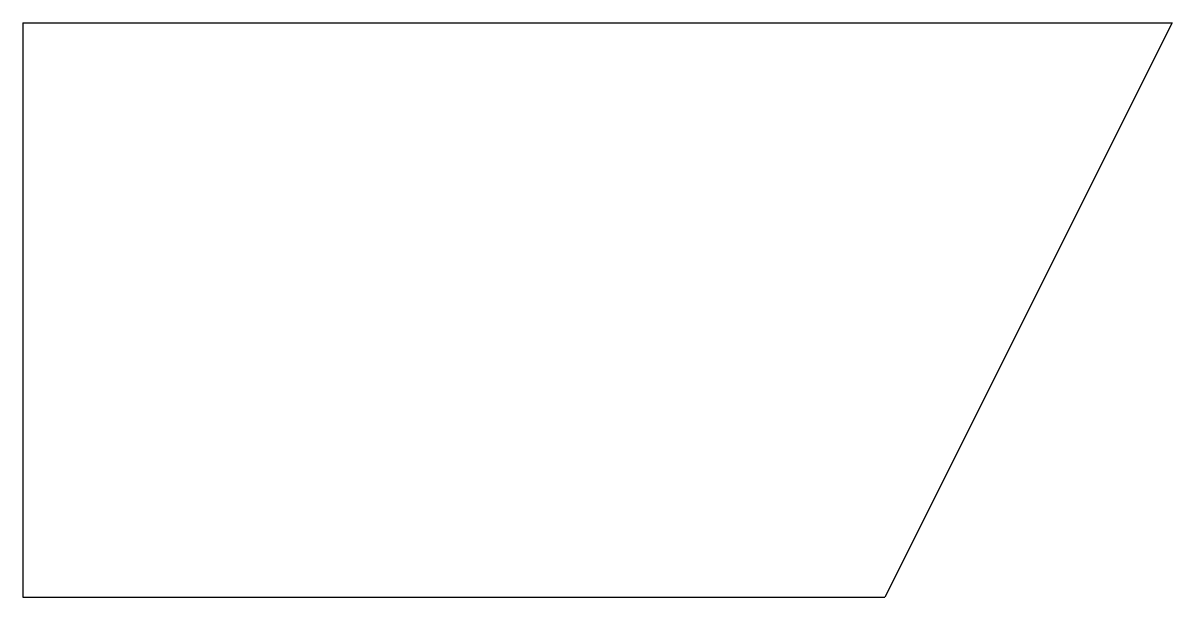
# Model space of a CAD drawing. Header units: millimetres. Extents: x 0 to 1, y -0.25 to 0.25.
import ezdxf

# ---------------------------------------------------------------- set-up
doc = ezdxf.new("R2010")
doc.units = ezdxf.units.MM

msp = doc.modelspace()

# ---------------------------------------------------------------- linework, layer by layer
at = {"color": 0}
for p, q in [((0, 0.25), (1, 0.25)), ((0, 0.25), (0, -0.25)), ((0, -0.25), (0.75, -0.25))]:
    msp.add_line(p, q, dxfattribs=at)
msp.add_line((1, 0.25), (0.75, -0.25))

doc.saveas('drawing.dxf')
